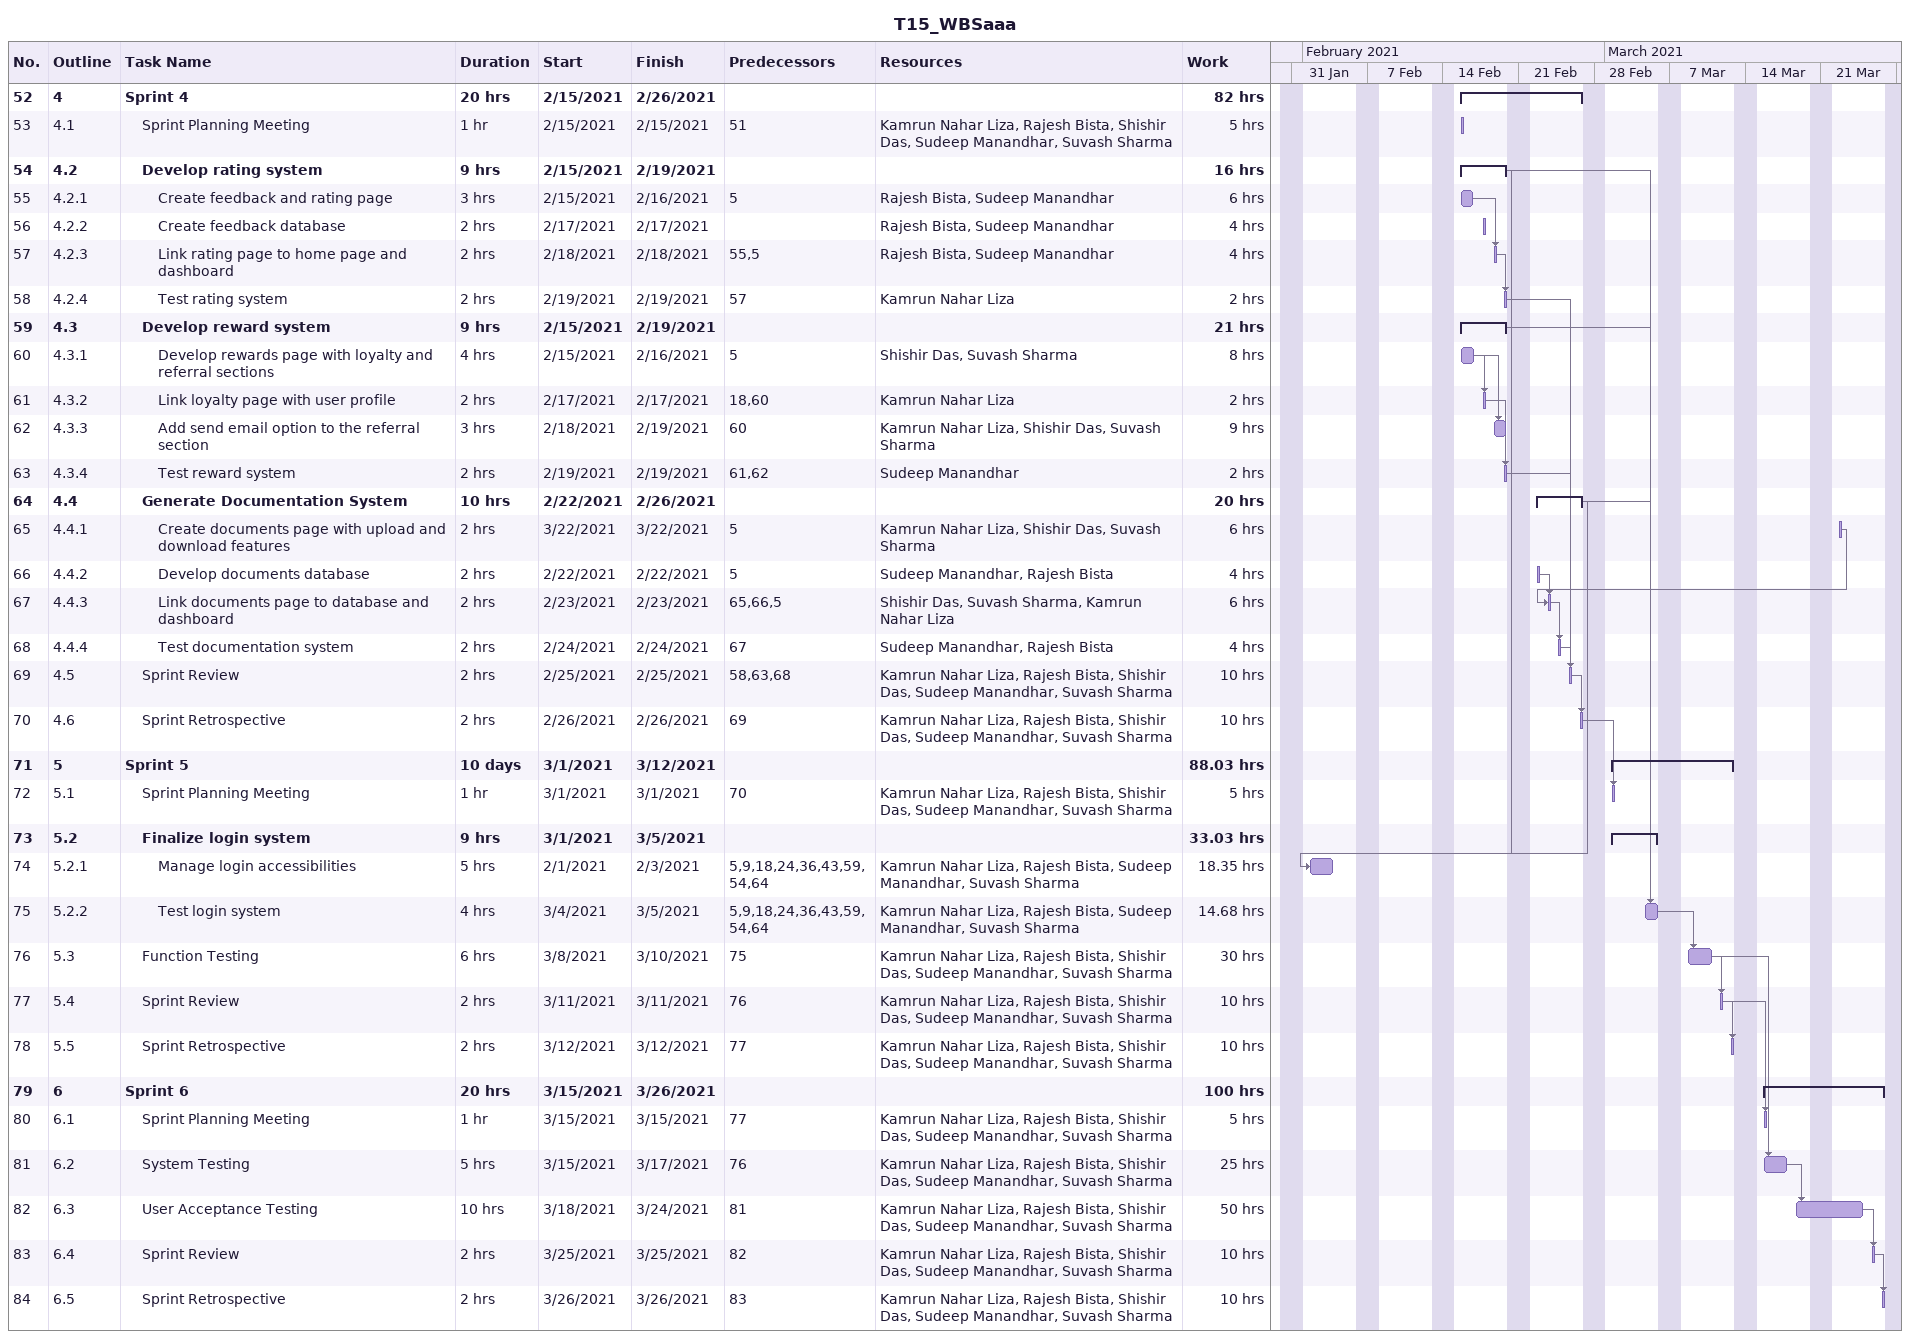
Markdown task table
T15_WBSaaa

| ID | WBS | Task | Duration | Start | Finish | Predecessors | Resources | Work (h) |
|---|---|---|---|---|---|---|---|---|
| 52 | 4 | **Sprint 4** | 20h | 2021-02-15 | 2021-02-26 |  |  | 82 |
| 53 | 4.1 | Sprint Planning Meeting | 1h | 2021-02-15 | 2021-02-15 | 51 | Kamrun Nahar Liza, Rajesh Bista, Shishir Das, Sudeep Manandhar, Suvash Sharma | 5 |
| 54 | 4.2 | **Develop rating system** | 9h | 2021-02-15 | 2021-02-19 |  |  | 16 |
| 55 | 4.2.1 | Create feedback and rating page | 3h | 2021-02-15 | 2021-02-16 | 5 | Rajesh Bista, Sudeep Manandhar | 6 |
| 56 | 4.2.2 | Create feedback database | 2h | 2021-02-17 | 2021-02-17 |  | Rajesh Bista, Sudeep Manandhar | 4 |
| 57 | 4.2.3 | Link rating page to home page and dashboard | 2h | 2021-02-18 | 2021-02-18 | 55, 5 | Rajesh Bista, Sudeep Manandhar | 4 |
| 58 | 4.2.4 | Test rating system | 2h | 2021-02-19 | 2021-02-19 | 57 | Kamrun Nahar Liza | 2 |
| 59 | 4.3 | **Develop reward system** | 9h | 2021-02-15 | 2021-02-19 |  |  | 21 |
| 60 | 4.3.1 | Develop rewards page with loyalty and referral sections | 4h | 2021-02-15 | 2021-02-16 | 5 | Shishir Das, Suvash Sharma | 8 |
| 61 | 4.3.2 | Link loyalty page with user profile | 2h | 2021-02-17 | 2021-02-17 | 18, 60 | Kamrun Nahar Liza | 2 |
| 62 | 4.3.3 | Add send email option to the referral section | 3h | 2021-02-18 | 2021-02-19 | 60 | Kamrun Nahar Liza, Shishir Das, Suvash Sharma | 9 |
| 63 | 4.3.4 | Test reward system | 2h | 2021-02-19 | 2021-02-19 | 61, 62 | Sudeep Manandhar | 2 |
| 64 | 4.4 | **Generate Documentation System** | 10h | 2021-02-22 | 2021-02-26 |  |  | 20 |
| 65 | 4.4.1 | Create documents page with upload and download features | 2h | 2021-03-22 | 2021-03-22 | 5 | Kamrun Nahar Liza, Shishir Das, Suvash Sharma | 6 |
| 66 | 4.4.2 | Develop documents database | 2h | 2021-02-22 | 2021-02-22 | 5 | Sudeep Manandhar, Rajesh Bista | 4 |
| 67 | 4.4.3 | Link documents page to database and dashboard | 2h | 2021-02-23 | 2021-02-23 | 65, 66, 5 | Shishir Das, Suvash Sharma, Kamrun Nahar Liza | 6 |
| 68 | 4.4.4 | Test documentation system | 2h | 2021-02-24 | 2021-02-24 | 67 | Sudeep Manandhar, Rajesh Bista | 4 |
| 69 | 4.5 | Sprint Review | 2h | 2021-02-25 | 2021-02-25 | 58, 63, 68 | Kamrun Nahar Liza, Rajesh Bista, Shishir Das, Sudeep Manandhar, Suvash Sharma | 10 |
| 70 | 4.6 | Sprint Retrospective | 2h | 2021-02-26 | 2021-02-26 | 69 | Kamrun Nahar Liza, Rajesh Bista, Shishir Das, Sudeep Manandhar, Suvash Sharma | 10 |
| 71 | 5 | **Sprint 5** | 10d | 2021-03-01 | 2021-03-12 |  |  | 88.03 |
| 72 | 5.1 | Sprint Planning Meeting | 1h | 2021-03-01 | 2021-03-01 | 70 | Kamrun Nahar Liza, Rajesh Bista, Shishir Das, Sudeep Manandhar, Suvash Sharma | 5 |
| 73 | 5.2 | **Finalize login system** | 9h | 2021-03-01 | 2021-03-05 |  |  | 33.03 |
| 74 | 5.2.1 | Manage login accessibilities | 5h | 2021-02-01 | 2021-02-03 | 5, 9, 18, 24, 36, 43, 59, 54, 64 | Kamrun Nahar Liza, Rajesh Bista, Sudeep Manandhar, Suvash Sharma | 18.35 |
| 75 | 5.2.2 | Test login system | 4h | 2021-03-04 | 2021-03-05 | 5, 9, 18, 24, 36, 43, 59, 54, 64 | Kamrun Nahar Liza, Rajesh Bista, Sudeep Manandhar, Suvash Sharma | 14.68 |
| 76 | 5.3 | Function Testing | 6h | 2021-03-08 | 2021-03-10 | 75 | Kamrun Nahar Liza, Rajesh Bista, Shishir Das, Sudeep Manandhar, Suvash Sharma | 30 |
| 77 | 5.4 | Sprint Review | 2h | 2021-03-11 | 2021-03-11 | 76 | Kamrun Nahar Liza, Rajesh Bista, Shishir Das, Sudeep Manandhar, Suvash Sharma | 10 |
| 78 | 5.5 | Sprint Retrospective | 2h | 2021-03-12 | 2021-03-12 | 77 | Kamrun Nahar Liza, Rajesh Bista, Shishir Das, Sudeep Manandhar, Suvash Sharma | 10 |
| 79 | 6 | **Sprint 6** | 20h | 2021-03-15 | 2021-03-26 |  |  | 100 |
| 80 | 6.1 | Sprint Planning Meeting | 1h | 2021-03-15 | 2021-03-15 | 77 | Kamrun Nahar Liza, Rajesh Bista, Shishir Das, Sudeep Manandhar, Suvash Sharma | 5 |
| 81 | 6.2 | System Testing | 5h | 2021-03-15 | 2021-03-17 | 76 | Kamrun Nahar Liza, Rajesh Bista, Shishir Das, Sudeep Manandhar, Suvash Sharma | 25 |
| 82 | 6.3 | User Acceptance Testing | 10h | 2021-03-18 | 2021-03-24 | 81 | Kamrun Nahar Liza, Rajesh Bista, Shishir Das, Sudeep Manandhar, Suvash Sharma | 50 |
| 83 | 6.4 | Sprint Review | 2h | 2021-03-25 | 2021-03-25 | 82 | Kamrun Nahar Liza, Rajesh Bista, Shishir Das, Sudeep Manandhar, Suvash Sharma | 10 |
| 84 | 6.5 | Sprint Retrospective | 2h | 2021-03-26 | 2021-03-26 | 83 | Kamrun Nahar Liza, Rajesh Bista, Shishir Das, Sudeep Manandhar, Suvash Sharma | 10 |
